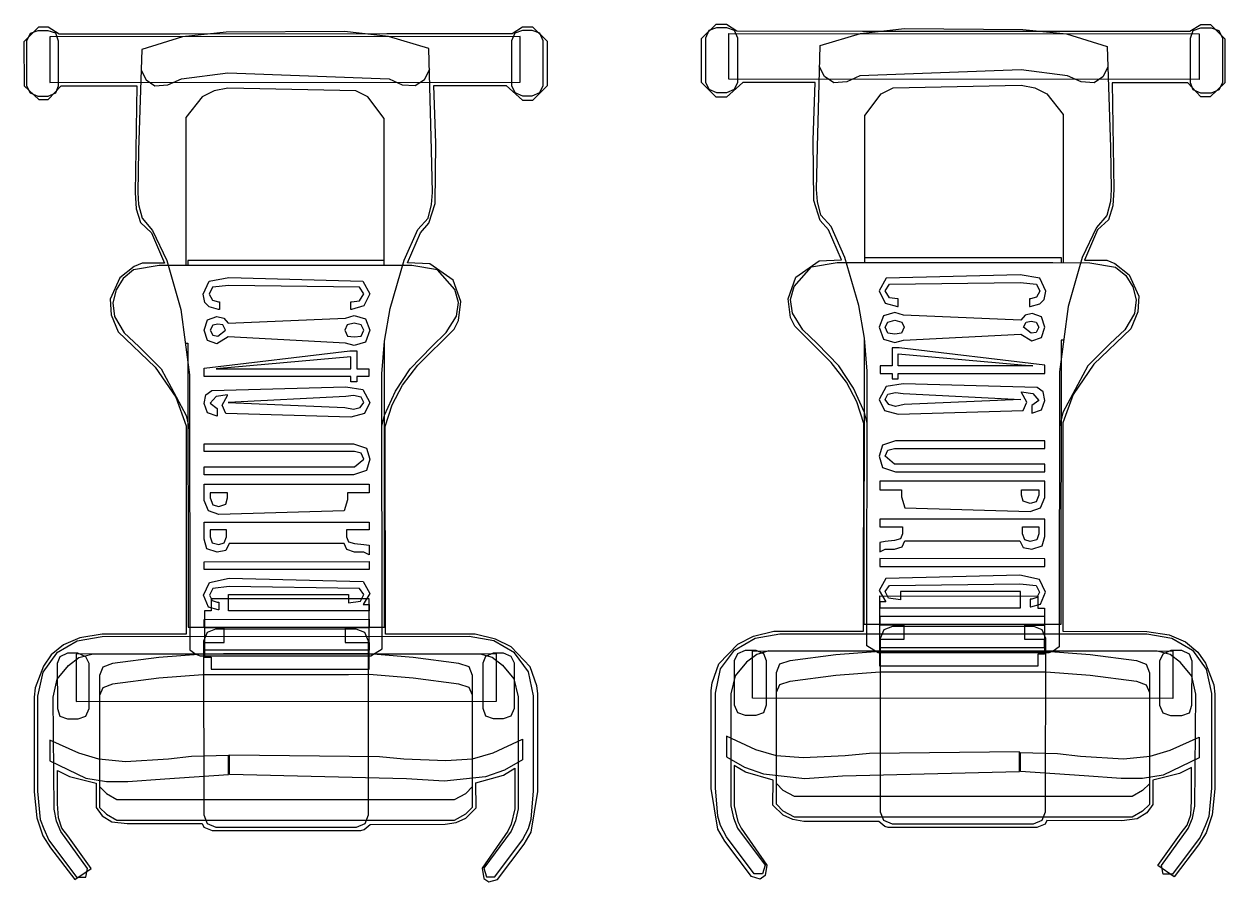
# Model space of a CAD drawing. Header units: millimetres. Extents: x 217.8 to 250.3, y 155.3 to 171.1.
# Drawn here: x 221.627 to 223.403, y 156.73 to 157.998 of the extents above; entities that cross this region are included whole.
import ezdxf

# ---------------------------------------------------------------- set-up
doc = ezdxf.new("R2010")
doc.units = ezdxf.units.MM
doc.layers.add('ARREDI_attrezzature', color=175, linetype='Continuous')

msp = doc.modelspace()

# ---------------------------------------------------------------- linework, layer by layer
at = {"layer": 'ARREDI_attrezzature', "linetype": 'Continuous'}
for p, q in [((221.6484, 157.9932), (221.6267, 157.9715)), ((221.6624, 157.9932), (221.6484, 157.9932)), ((221.6789, 157.983), (221.6624, 157.9932)), ((222.3641, 157.9936), (222.3489, 157.9834)), ((222.3794, 157.9936), (222.3641, 157.9936)), ((222.401, 157.972), (222.3794, 157.9936)), ((222.6287, 157.9764), (222.6503, 157.998)), ((222.6401, 157.9891), (222.6516, 157.9929)), ((222.6503, 157.998), (222.6656, 157.998)), ((222.6516, 157.9929), (222.6656, 157.9929)), ((222.6656, 157.998), (222.6808, 157.9878)), ((222.6656, 157.9929), (222.677, 157.9891)), ((223.3508, 157.9874), (223.3673, 157.9975)), ((223.3673, 157.9975), (223.3813, 157.9975)), ((223.3813, 157.9975), (223.4029, 157.9759)), ((221.6356, 157.9842), (221.6306, 157.9728)), ((221.6471, 157.9881), (221.6356, 157.9842)), ((221.6624, 157.9881), (221.6471, 157.9881)), ((221.6738, 157.9843), (221.6624, 157.9881)), ((222.3603, 157.9796), (221.6649, 157.9792)), ((221.6649, 157.9792), (221.665, 157.9117)), ((221.6776, 157.9728), (221.6738, 157.9843)), ((221.857, 157.9832), (221.6789, 157.983)), ((221.8609, 157.9793), (221.8011, 157.9602)), ((222.1631, 157.9833), (221.857, 157.9832)), ((221.9257, 157.9858), (221.8609, 157.9793)), ((222.1007, 157.987), (221.9257, 157.9858)), ((222.1656, 157.9795), (222.1007, 157.987)), ((222.3489, 157.9834), (222.1631, 157.9833)), ((222.2255, 157.9617), (222.1656, 157.9795)), ((222.3527, 157.9847), (222.3476, 157.9733)), ((222.3641, 157.9885), (222.3527, 157.9847)), ((222.3604, 157.9122), (222.3603, 157.9796)), ((222.3781, 157.9886), (222.3641, 157.9885)), ((222.3896, 157.9847), (222.3781, 157.9886)), ((222.3947, 157.9733), (222.3896, 157.9847)), ((222.6286, 157.9115), (222.6287, 157.9764)), ((222.635, 157.9777), (222.6401, 157.9891)), ((222.635, 157.9115), (222.635, 157.9777)), ((222.6693, 157.9166), (222.6694, 157.984)), ((222.6694, 157.984), (223.3648, 157.9835)), ((222.677, 157.9891), (222.6821, 157.9776)), ((222.6808, 157.9878), (222.8666, 157.9876)), ((222.6821, 157.9776), (222.682, 157.9115)), ((222.8042, 157.9661), (222.8641, 157.9838)), ((222.8641, 157.9838), (222.9289, 157.9914)), ((222.8666, 157.9876), (223.1727, 157.9875)), ((222.9289, 157.9914), (223.104, 157.9901)), ((223.104, 157.9901), (223.1688, 157.9837)), ((223.1688, 157.9837), (223.2286, 157.9646)), ((223.1727, 157.9875), (223.3508, 157.9874)), ((223.352, 157.911), (223.3521, 157.9772)), ((223.3521, 157.9772), (223.3559, 157.9886)), ((223.3559, 157.9886), (223.3673, 157.9924)), ((223.3648, 157.9835), (223.3647, 157.9161)), ((223.3673, 157.9924), (223.3826, 157.9924)), ((223.3826, 157.9924), (223.3941, 157.9886)), ((223.3941, 157.9886), (223.3991, 157.9771)), ((223.3991, 157.9771), (223.3991, 157.911)), ((223.4029, 157.9759), (223.4029, 157.911)), ((221.6267, 157.9715), (221.6268, 157.9066)), ((221.6306, 157.9728), (221.6306, 157.9066)), ((221.6777, 157.9067), (221.6776, 157.9728)), ((221.8011, 157.9602), (221.7961, 157.8113)), ((222.2294, 157.8116), (222.2255, 157.9617)), ((222.3476, 157.9733), (222.3477, 157.9071)), ((222.3947, 157.9071), (222.3947, 157.9733)), ((222.4011, 157.9071), (222.401, 157.972)), ((222.8003, 157.8159), (222.8042, 157.9661)), ((223.2286, 157.9646), (223.2336, 157.8157)), ((221.7998, 157.9297), (221.8075, 157.9157)), ((221.8596, 157.917), (221.9283, 157.926)), ((221.9283, 157.926), (222.167, 157.9171)), ((222.2191, 157.9159), (222.2268, 157.9312)), ((222.8106, 157.9203), (222.8029, 157.9355)), ((223.1014, 157.9303), (222.8627, 157.9215)), ((223.1701, 157.9214), (223.1014, 157.9303)), ((223.2299, 157.934), (223.2222, 157.92)), ((221.6268, 157.9066), (221.6485, 157.8863)), ((221.6306, 157.9066), (221.6357, 157.8964)), ((221.6625, 157.8863), (221.6815, 157.9067)), ((221.665, 157.9117), (222.3604, 157.9122)), ((221.6739, 157.8965), (221.6777, 157.9067)), ((221.6815, 157.9067), (221.7935, 157.9068)), ((221.7935, 157.9068), (221.7911, 157.749)), ((221.8075, 157.9157), (221.8202, 157.9068)), ((221.8202, 157.9068), (221.8393, 157.9081)), ((221.8393, 157.9081), (221.8596, 157.917)), ((222.167, 157.9171), (222.1861, 157.9082)), ((222.1861, 157.9082), (222.2052, 157.907)), ((222.2052, 157.907), (222.2191, 157.9159)), ((222.2331, 157.907), (222.34, 157.9071)), ((222.2358, 157.8218), (222.2331, 157.907)), ((222.34, 157.9071), (222.3642, 157.8855)), ((222.3477, 157.9071), (222.3528, 157.8969)), ((222.3795, 157.8855), (222.4011, 157.9071)), ((222.3897, 157.897), (222.3947, 157.9071)), ((222.6502, 157.8899), (222.6286, 157.9115)), ((222.64, 157.9013), (222.635, 157.9115)), ((222.6897, 157.9115), (222.6655, 157.8898)), ((223.3647, 157.9161), (222.6693, 157.9166)), ((222.682, 157.9115), (222.6769, 157.9013)), ((222.7966, 157.9114), (222.6897, 157.9115)), ((222.7939, 157.8261), (222.7966, 157.9114)), ((222.8245, 157.9113), (222.8106, 157.9203)), ((222.8436, 157.9126), (222.8245, 157.9113)), ((222.8627, 157.9215), (222.8436, 157.9126)), ((222.9123, 157.9036), (223.1013, 157.9074)), ((223.1013, 157.9074), (223.1217, 157.9036)), ((223.1904, 157.9124), (223.1701, 157.9214)), ((223.2095, 157.9111), (223.1904, 157.9124)), ((223.2222, 157.92), (223.2095, 157.9111)), ((223.3482, 157.911), (223.2362, 157.9111)), ((223.2362, 157.9111), (223.2386, 157.7533)), ((223.3672, 157.8906), (223.3482, 157.911)), ((223.3558, 157.9008), (223.352, 157.911)), ((223.4029, 157.911), (223.3812, 157.8906)), ((223.3991, 157.911), (223.394, 157.9008)), ((221.6357, 157.8964), (221.6472, 157.8914)), ((221.6472, 157.8914), (221.6624, 157.8914)), ((221.6624, 157.8914), (221.6739, 157.8965)), ((221.8902, 157.8903), (221.8661, 157.8597)), ((221.908, 157.8992), (221.8902, 157.8903)), ((221.9284, 157.9031), (221.908, 157.8992)), ((222.1174, 157.8993), (221.9284, 157.9031)), ((222.1352, 157.8904), (222.1174, 157.8993)), ((222.1594, 157.8586), (222.1352, 157.8904)), ((222.3528, 157.8969), (222.3642, 157.8918)), ((222.3642, 157.8918), (222.3782, 157.8919)), ((222.3782, 157.8919), (222.3897, 157.897)), ((222.6515, 157.8962), (222.64, 157.9013)), ((222.6655, 157.8898), (222.6502, 157.8899)), ((222.6655, 157.8962), (222.6515, 157.8962)), ((222.6769, 157.9013), (222.6655, 157.8962)), ((222.8703, 157.8629), (222.8945, 157.8947)), ((222.8945, 157.8947), (222.9123, 157.9036)), ((223.1217, 157.9036), (223.1395, 157.8947)), ((223.1395, 157.8947), (223.1636, 157.8641)), ((223.3673, 157.8957), (223.3558, 157.9008)), ((223.3812, 157.8906), (223.3672, 157.8906)), ((223.3825, 157.8957), (223.3673, 157.8957)), ((223.394, 157.9008), (223.3825, 157.8957)), ((221.6485, 157.8863), (221.6625, 157.8863)), ((222.3642, 157.8855), (222.3795, 157.8855)), ((221.8661, 157.8597), (221.8662, 157.6409)), ((222.1596, 157.641), (222.1594, 157.8586)), ((222.8701, 157.6454), (222.8703, 157.8629)), ((223.1636, 157.8641), (223.1635, 157.6453)), ((222.2346, 157.7327), (222.2358, 157.8218)), ((222.7951, 157.737), (222.7939, 157.8261)), ((222.799, 157.7536), (222.8003, 157.8159)), ((223.2336, 157.8157), (223.2348, 157.7533)), ((221.7961, 157.8113), (221.7949, 157.749)), ((222.2307, 157.7492), (222.2294, 157.8116)), ((221.7911, 157.749), (221.7924, 157.7248)), ((221.7949, 157.749), (221.7962, 157.7312)), ((222.2295, 157.7314), (222.2307, 157.7492)), ((222.8002, 157.7358), (222.799, 157.7536)), ((223.2348, 157.7533), (223.2335, 157.7355)), ((223.2386, 157.7533), (223.2373, 157.7292)), ((221.7962, 157.7312), (221.8013, 157.7108)), ((222.2244, 157.711), (222.2295, 157.7314)), ((222.2257, 157.7034), (222.2346, 157.7327)), ((222.804, 157.7078), (222.7951, 157.737)), ((222.8053, 157.7154), (222.8002, 157.7358)), ((223.2335, 157.7355), (223.2284, 157.7152)), ((223.2373, 157.7292), (223.2309, 157.7088)), ((221.7924, 157.7248), (221.7988, 157.7045)), ((221.8013, 157.7108), (221.8166, 157.693)), ((222.2092, 157.6945), (222.2244, 157.711)), ((222.8205, 157.6989), (222.8053, 157.7154)), ((223.2284, 157.7152), (223.2131, 157.6974)), ((223.2309, 157.7088), (223.2144, 157.6936)), ((221.7988, 157.7045), (221.8153, 157.6892)), ((221.8166, 157.693), (221.8382, 157.6485)), ((222.1888, 157.6487), (222.2092, 157.6945)), ((222.213, 157.6894), (222.2257, 157.7034)), ((222.8167, 157.6938), (222.804, 157.7078)), ((222.8358, 157.6492), (222.8167, 157.6938)), ((222.8409, 157.653), (222.8205, 157.6989)), ((223.2131, 157.6974), (223.1915, 157.6529)), ((223.2144, 157.6936), (223.1953, 157.6491)), ((221.8153, 157.6892), (221.8344, 157.6447)), ((222.1939, 157.6449), (222.213, 157.6894)), ((221.7899, 157.6396), (221.7683, 157.623)), ((221.8268, 157.6409), (221.7886, 157.6345)), ((221.8013, 157.6447), (221.7899, 157.6396)), ((221.8344, 157.6447), (221.8013, 157.6447)), ((221.8815, 157.6409), (221.8268, 157.6409)), ((221.8382, 157.6485), (221.8587, 157.576)), ((222.1596, 157.6486), (221.8688, 157.6485)), ((221.8688, 157.6485), (221.8688, 157.6409)), ((222.1443, 157.641), (221.8815, 157.6409)), ((222.2003, 157.641), (222.1443, 157.641)), ((222.1596, 157.641), (222.1596, 157.6486)), ((222.1685, 157.5774), (222.1888, 157.6487)), ((222.227, 157.6436), (222.1939, 157.6449)), ((222.2385, 157.6347), (222.2003, 157.641)), ((222.2614, 157.6195), (222.227, 157.6436)), ((222.7658, 157.6098), (222.7912, 157.6391)), ((222.7683, 157.6238), (222.8027, 157.648)), ((222.7912, 157.6391), (222.8294, 157.6454)), ((222.8027, 157.648), (222.8358, 157.6492)), ((222.8294, 157.6454), (222.8854, 157.6454)), ((222.8612, 157.5818), (222.8409, 157.653)), ((222.8701, 157.6454), (222.8701, 157.653)), ((222.8701, 157.653), (223.1609, 157.6529)), ((222.8854, 157.6454), (223.1482, 157.6453)), ((223.1482, 157.6453), (223.2029, 157.6452)), ((223.1609, 157.6529), (223.1609, 157.6453)), ((223.1915, 157.6529), (223.171, 157.5804)), ((223.1953, 157.6491), (223.2283, 157.649)), ((223.2029, 157.6452), (223.2411, 157.6388)), ((223.2283, 157.649), (223.2398, 157.6439)), ((223.2398, 157.6439), (223.2614, 157.6274)), ((223.2411, 157.6388), (223.2563, 157.6261)), ((221.7683, 157.623), (221.7543, 157.5912)), ((221.7734, 157.6217), (221.7632, 157.6052)), ((221.7886, 157.6345), (221.7734, 157.6217)), ((221.9006, 157.618), (221.9299, 157.6231)), ((221.9299, 157.6231), (222.1278, 157.6181)), ((222.2639, 157.6055), (222.2385, 157.6347)), ((222.7568, 157.592), (222.7683, 157.6238)), ((222.9019, 157.6224), (222.8917, 157.6034)), ((223.0998, 157.6275), (222.9019, 157.6224)), ((223.1291, 157.6224), (223.0998, 157.6275)), ((223.138, 157.6033), (223.1291, 157.6224)), ((223.2563, 157.6261), (223.2665, 157.6095)), ((223.2614, 157.6274), (223.2754, 157.5955)), ((221.7632, 157.6052), (221.7581, 157.5861)), ((221.8917, 157.5989), (221.9006, 157.618)), ((221.9057, 157.6091), (221.9006, 157.5989)), ((221.9299, 157.6117), (221.9057, 157.6091)), ((222.1227, 157.6092), (221.9299, 157.6117)), ((222.1291, 157.599), (222.1227, 157.6092)), ((222.1278, 157.6181), (222.138, 157.599)), ((222.2729, 157.5877), (222.2614, 157.6195)), ((222.2691, 157.5864), (222.2639, 157.6055)), ((222.7606, 157.5908), (222.7658, 157.6098)), ((222.8917, 157.6034), (222.9006, 157.5855)), ((222.9006, 157.6034), (222.907, 157.6135)), ((222.907, 157.5932), (222.9006, 157.6034)), ((222.907, 157.6135), (223.0998, 157.6161)), ((223.0998, 157.6161), (223.124, 157.6135)), ((223.124, 157.6135), (223.1291, 157.6033)), ((223.1291, 157.6033), (223.124, 157.5944)), ((223.1354, 157.5906), (223.138, 157.6033)), ((223.2665, 157.6095), (223.2716, 157.5905)), ((221.7543, 157.5912), (221.7556, 157.5683)), ((221.7581, 157.5861), (221.7607, 157.5657)), ((221.8943, 157.5862), (221.8917, 157.5989)), ((221.9006, 157.5799), (221.8943, 157.5862)), ((221.9006, 157.5989), (221.9057, 157.59)), ((221.9057, 157.59), (221.9146, 157.5875)), ((221.9146, 157.5875), (221.9159, 157.5875)), ((221.9159, 157.5875), (221.9159, 157.5761)), ((222.11, 157.5875), (222.1113, 157.5875)), ((222.11, 157.5761), (222.11, 157.5875)), ((222.1113, 157.5875), (222.1227, 157.5888)), ((222.1227, 157.5888), (222.1291, 157.599)), ((222.138, 157.599), (222.1291, 157.5812)), ((222.2665, 157.566), (222.2691, 157.5864)), ((222.2691, 157.5597), (222.2729, 157.5877)), ((222.7606, 157.564), (222.7568, 157.592)), ((222.7632, 157.5704), (222.7606, 157.5908)), ((222.9006, 157.5855), (222.9184, 157.5804)), ((222.9184, 157.5919), (222.907, 157.5932)), ((222.9197, 157.5919), (222.9184, 157.5919)), ((222.9197, 157.5804), (222.9197, 157.5919)), ((223.1151, 157.5919), (223.1138, 157.5919)), ((223.1138, 157.5919), (223.1138, 157.5804)), ((223.124, 157.5944), (223.1151, 157.5919)), ((223.129, 157.5842), (223.1354, 157.5906)), ((223.2716, 157.5905), (223.269, 157.5701)), ((223.2754, 157.5955), (223.2741, 157.5726)), ((221.7556, 157.5683), (221.7658, 157.5428)), ((221.8587, 157.576), (221.8715, 157.4793)), ((221.9146, 157.5761), (221.9006, 157.5799)), ((221.9159, 157.5761), (221.9146, 157.5761)), ((222.1024, 157.5633), (222.1151, 157.5672)), ((222.1113, 157.5761), (222.11, 157.5761)), ((222.1291, 157.5812), (222.1113, 157.5761)), ((222.1151, 157.5672), (222.1317, 157.5621)), ((222.1597, 157.529), (222.1685, 157.5774)), ((222.7784, 157.5462), (222.7632, 157.5704)), ((222.87, 157.5334), (222.8612, 157.5818)), ((222.9146, 157.5715), (222.898, 157.5665)), ((222.9273, 157.5677), (222.9146, 157.5715)), ((222.9184, 157.5804), (222.9197, 157.5804)), ((223.101, 157.5601), (222.9273, 157.5677)), ((223.1074, 157.5677), (223.101, 157.5601)), ((223.1176, 157.5702), (223.1074, 157.5677)), ((223.1138, 157.5804), (223.115, 157.5804)), ((223.115, 157.5804), (223.129, 157.5842)), ((223.1316, 157.5651), (223.1176, 157.5702)), ((223.171, 157.5804), (223.1582, 157.4837)), ((223.269, 157.5701), (223.255, 157.5459)), ((223.2741, 157.5726), (223.2639, 157.5472)), ((221.7607, 157.5657), (221.7747, 157.5416)), ((221.893, 157.5455), (221.8981, 157.5608)), ((221.8981, 157.5608), (221.9121, 157.5659)), ((221.9058, 157.5531), (221.902, 157.5455)), ((221.9134, 157.5544), (221.9058, 157.5531)), ((221.9121, 157.5659), (221.9223, 157.5633)), ((221.921, 157.5532), (221.9134, 157.5544)), ((221.9249, 157.5455), (221.921, 157.5532)), ((221.9223, 157.5633), (221.9287, 157.5557)), ((221.9287, 157.5557), (222.1024, 157.5633)), ((222.1049, 157.5532), (222.1011, 157.5455)), ((222.1151, 157.5557), (222.1049, 157.5532)), ((222.1253, 157.5532), (222.1151, 157.5557)), ((222.1291, 157.5456), (222.1253, 157.5532)), ((222.1317, 157.5621), (222.138, 157.5456)), ((222.2513, 157.5418), (222.2665, 157.566)), ((222.2627, 157.5469), (222.2691, 157.5597)), ((222.767, 157.5513), (222.7606, 157.564)), ((222.8204, 157.4978), (222.767, 157.5513)), ((222.898, 157.5665), (222.8917, 157.5499)), ((222.8917, 157.5499), (222.898, 157.5321)), ((222.9006, 157.5499), (222.9044, 157.5575)), ((222.9044, 157.541), (222.9006, 157.5499)), ((222.9044, 157.5575), (222.9146, 157.5601)), ((222.9146, 157.5601), (222.9248, 157.5575)), ((222.9286, 157.5499), (222.9247, 157.541)), ((222.9248, 157.5575), (222.9286, 157.5499)), ((223.1048, 157.5499), (223.1087, 157.5575)), ((223.1163, 157.541), (223.1048, 157.5499)), ((223.1087, 157.5575), (223.1163, 157.5588)), ((223.1163, 157.5588), (223.1239, 157.5575)), ((223.1239, 157.5575), (223.1277, 157.5499)), ((223.1277, 157.5499), (223.1239, 157.5422)), ((223.1315, 157.5346), (223.1367, 157.5499)), ((223.1367, 157.5499), (223.1316, 157.5651)), ((221.7658, 157.5428), (221.8206, 157.4907)), ((221.7747, 157.5416), (221.7964, 157.5212)), ((221.8981, 157.5302), (221.893, 157.5455)), ((221.902, 157.5455), (221.9058, 157.5379)), ((221.9058, 157.5379), (221.9134, 157.5366)), ((221.9287, 157.5354), (221.9121, 157.5252)), ((221.9134, 157.5366), (221.9249, 157.5455)), ((222.1024, 157.5264), (221.9287, 157.5354)), ((222.1011, 157.5455), (222.105, 157.5366)), ((222.105, 157.5366), (222.1151, 157.5354)), ((222.1151, 157.5354), (222.1253, 157.5366)), ((222.1253, 157.5366), (222.1291, 157.5456)), ((222.138, 157.5456), (222.1317, 157.5277)), ((222.2093, 157.4935), (222.2627, 157.5469)), ((222.2297, 157.5215), (222.2513, 157.5418)), ((222.8, 157.5258), (222.7784, 157.5462)), ((222.8695, 157.1106), (222.87, 157.5334)), ((222.8738, 157.4851), (222.87, 157.5334)), ((222.87, 157.5309), (222.87, 157.5334)), ((222.898, 157.5321), (222.9145, 157.527)), ((222.9146, 157.5397), (222.9044, 157.541)), ((222.9247, 157.541), (222.9146, 157.5397)), ((222.9273, 157.5308), (223.101, 157.5397)), ((223.101, 157.5397), (223.1175, 157.5295)), ((223.1239, 157.5422), (223.1163, 157.541)), ((223.1175, 157.5295), (223.1315, 157.5346)), ((223.2639, 157.5472), (223.2091, 157.4951)), ((223.255, 157.5459), (223.2333, 157.5256)), ((221.7964, 157.5212), (221.8295, 157.4882)), ((221.8663, 157.5264), (221.8689, 157.5264)), ((221.8689, 157.5264), (221.8694, 157.1062)), ((221.8931, 157.4895), (222.1088, 157.515)), ((221.9121, 157.5252), (221.8981, 157.5302)), ((222.1152, 157.5226), (222.1024, 157.5264)), ((222.1088, 157.515), (222.119, 157.515)), ((222.1317, 157.5277), (222.1152, 157.5226)), ((222.119, 157.515), (222.119, 157.4883)), ((222.1559, 157.4807), (222.1597, 157.529)), ((222.1595, 157.5265), (222.1597, 157.5265)), ((222.1601, 157.1063), (222.1597, 157.529)), ((222.1597, 157.5265), (222.1597, 157.529)), ((222.1979, 157.4884), (222.2297, 157.5215)), ((222.8318, 157.4927), (222.8, 157.5258)), ((222.8702, 157.5309), (222.87, 157.5309)), ((222.9107, 157.5194), (222.9107, 157.4927)), ((222.9209, 157.5194), (222.9107, 157.5194)), ((222.9145, 157.527), (222.9273, 157.5308)), ((223.1366, 157.4939), (222.9209, 157.5194)), ((223.1608, 157.5308), (223.1603, 157.1105)), ((223.1634, 157.5307), (223.1608, 157.5308)), ((223.2333, 157.5256), (223.2002, 157.4925)), ((222.1101, 157.5061), (221.9109, 157.4883)), ((222.1101, 157.4883), (222.1101, 157.5061)), ((222.8432, 157.4685), (222.8204, 157.4978)), ((222.9196, 157.4926), (222.9196, 157.5105)), ((222.9196, 157.5105), (223.1188, 157.4926)), ((221.8206, 157.4907), (221.8511, 157.4462)), ((221.8295, 157.4882), (221.8664, 157.4195)), ((221.8715, 157.4793), (221.8719, 157.0731)), ((221.8931, 157.4768), (221.8931, 157.4895)), ((221.9109, 157.4883), (222.1101, 157.4883)), ((222.119, 157.4883), (222.1368, 157.4883)), ((222.1368, 157.4883), (222.1368, 157.4769)), ((222.1564, 157.0745), (222.1559, 157.4807)), ((222.1763, 157.4553), (222.1979, 157.4884)), ((222.1865, 157.4642), (222.2093, 157.4935)), ((222.8534, 157.4596), (222.8318, 157.4927)), ((222.8733, 157.0788), (222.8738, 157.4851)), ((222.9107, 157.4927), (222.8929, 157.4927)), ((222.8929, 157.4927), (222.8929, 157.4812)), ((222.8929, 157.4812), (222.9107, 157.4812)), ((222.9107, 157.4812), (222.9107, 157.4736)), ((223.1188, 157.4926), (222.9196, 157.4926)), ((222.9196, 157.4736), (222.9196, 157.4812)), ((222.9196, 157.4812), (223.1366, 157.4812)), ((223.1366, 157.4812), (223.1366, 157.4939)), ((223.1582, 157.4837), (223.1578, 157.0774)), ((223.2002, 157.4925), (223.1633, 157.4239)), ((223.2091, 157.4951), (223.1786, 157.4506)), ((222.1101, 157.4768), (221.8931, 157.4768)), ((221.9046, 157.4564), (222.1025, 157.4616)), ((222.1025, 157.4616), (222.1279, 157.4578)), ((222.1101, 157.4692), (222.1101, 157.4768)), ((222.119, 157.4692), (222.1101, 157.4692)), ((222.1368, 157.4769), (222.119, 157.4768)), ((222.119, 157.4768), (222.119, 157.4692)), ((222.1712, 157.4349), (222.1865, 157.4642)), ((222.8585, 157.4393), (222.8432, 157.4685)), ((222.9018, 157.4621), (222.8916, 157.443)), ((222.9272, 157.4659), (222.9018, 157.4621)), ((222.9107, 157.4736), (222.9196, 157.4736)), ((223.1251, 157.4608), (222.9272, 157.4659)), ((223.134, 157.4544), (223.1251, 157.4608)), ((221.8511, 157.4462), (221.8664, 157.4042)), ((221.8931, 157.4373), (221.8957, 157.4501)), ((221.8957, 157.4501), (221.9046, 157.4564)), ((221.9109, 157.4475), (221.902, 157.4374)), ((221.9275, 157.4501), (221.9109, 157.4475)), ((221.9199, 157.4348), (221.9275, 157.4488)), ((221.9275, 157.4488), (221.9275, 157.4501)), ((222.1025, 157.4476), (221.9288, 157.4387)), ((222.1139, 157.4488), (222.1025, 157.4476)), ((222.1254, 157.4463), (222.1139, 157.4488)), ((222.1292, 157.4387), (222.1254, 157.4463)), ((222.1279, 157.4578), (222.1381, 157.4387)), ((222.1598, 157.4196), (222.1763, 157.4553)), ((222.8699, 157.424), (222.8534, 157.4596)), ((222.8916, 157.443), (222.8992, 157.4265)), ((222.9005, 157.443), (222.9043, 157.4507)), ((222.9056, 157.4354), (222.9005, 157.443)), ((222.9043, 157.4507), (222.9158, 157.4532)), ((222.9158, 157.4532), (222.9272, 157.4519)), ((222.9272, 157.4519), (223.1009, 157.443)), ((223.1009, 157.443), (222.9285, 157.4354)), ((223.1022, 157.4532), (223.1022, 157.4545)), ((223.1022, 157.4545), (223.1188, 157.4519)), ((223.1098, 157.4392), (223.1022, 157.4532)), ((223.1188, 157.4519), (223.1277, 157.4417)), ((223.1366, 157.4417), (223.134, 157.4544)), ((223.1786, 157.4506), (223.1632, 157.4086)), ((221.8982, 157.4234), (221.8931, 157.4373)), ((221.902, 157.4374), (221.9122, 157.4297)), ((221.9122, 157.4297), (221.9122, 157.4183)), ((221.925, 157.4221), (221.9199, 157.4348)), ((221.9288, 157.4387), (222.1012, 157.431)), ((222.1012, 157.431), (222.114, 157.4285)), ((222.114, 157.4285), (222.1241, 157.431)), ((222.1241, 157.431), (222.1292, 157.4387)), ((222.1381, 157.4387), (222.1305, 157.4221)), ((222.1611, 157.4031), (222.1712, 157.4349)), ((222.8686, 157.4074), (222.8585, 157.4393)), ((222.8992, 157.4265), (222.9195, 157.4214)), ((222.9157, 157.4328), (222.9056, 157.4354)), ((222.9285, 157.4354), (222.9157, 157.4328)), ((222.9195, 157.4214), (223.1047, 157.4265)), ((223.1047, 157.4265), (223.1098, 157.4392)), ((223.1277, 157.4417), (223.1175, 157.4341)), ((223.1175, 157.4341), (223.1175, 157.4226)), ((223.1175, 157.4226), (223.1315, 157.4277)), ((223.1315, 157.4277), (223.1366, 157.4417)), ((221.8664, 157.4195), (221.8715, 157.3983)), ((221.9122, 157.4183), (221.8982, 157.4234)), ((222.1102, 157.417), (221.925, 157.4221)), ((222.1305, 157.4221), (222.1102, 157.417)), ((222.156, 157.4037), (222.1598, 157.4196)), ((222.8683, 157.1004), (222.8686, 157.4074)), ((222.8737, 157.4081), (222.8699, 157.424)), ((223.1633, 157.4239), (223.1582, 157.4027)), ((223.1632, 157.4086), (223.1629, 157.1003)), ((221.8664, 157.4042), (221.8668, 157.096)), ((222.1614, 157.0961), (222.1611, 157.4031)), ((221.8932, 157.3775), (222.114, 157.3776)), ((221.8932, 157.3661), (221.8932, 157.3775)), ((222.114, 157.3776), (222.1331, 157.3712)), ((222.1331, 157.3712), (222.1382, 157.3547)), ((222.8966, 157.3756), (222.8915, 157.3591)), ((222.9157, 157.382), (222.8966, 157.3756)), ((223.1365, 157.3819), (222.9157, 157.382)), ((223.1365, 157.3705), (223.1365, 157.3819)), ((222.1153, 157.3661), (221.8932, 157.3661)), ((222.1255, 157.3636), (222.1153, 157.3661)), ((222.1153, 157.3432), (222.1293, 157.3547)), ((222.1293, 157.3547), (222.1255, 157.3636)), ((222.1382, 157.3547), (222.1331, 157.3382)), ((222.8915, 157.3591), (222.8966, 157.3425)), ((222.9004, 157.3591), (222.9042, 157.368)), ((222.9144, 157.3476), (222.9004, 157.3591)), ((222.9042, 157.368), (222.9144, 157.3705)), ((222.9144, 157.3705), (223.1365, 157.3705)), ((221.8932, 157.3317), (221.8932, 157.3432)), ((221.8932, 157.3432), (222.1153, 157.3432)), ((222.1331, 157.3382), (222.114, 157.3318)), ((222.8966, 157.3425), (222.9157, 157.3361)), ((223.1365, 157.3476), (222.9144, 157.3476)), ((222.9157, 157.3361), (223.1365, 157.3361)), ((223.1365, 157.3361), (223.1365, 157.3476)), ((222.114, 157.3318), (221.8932, 157.3317)), ((222.8927, 157.3222), (222.8927, 157.3094)), ((223.1365, 157.3221), (222.8927, 157.3222)), ((223.1364, 157.2979), (223.1365, 157.3221)), ((221.8932, 157.3177), (222.137, 157.3178)), ((221.8933, 157.2936), (221.8932, 157.3177)), ((221.9276, 157.3051), (221.9022, 157.305)), ((221.9022, 157.305), (221.9022, 157.2974)), ((221.9276, 157.2974), (221.9276, 157.3051)), ((222.137, 157.3051), (222.1052, 157.3051)), ((222.1052, 157.3051), (222.1052, 157.2949)), ((222.137, 157.3178), (222.137, 157.3051)), ((222.8927, 157.3094), (222.9245, 157.3094)), ((222.9245, 157.3094), (222.9245, 157.2992)), ((223.1021, 157.3018), (223.1021, 157.3094)), ((223.1021, 157.3094), (223.1275, 157.3094)), ((223.1046, 157.2929), (223.1021, 157.3018)), ((223.1275, 157.3018), (223.1237, 157.2916)), ((223.1275, 157.3094), (223.1275, 157.3018)), ((221.8996, 157.2783), (221.8933, 157.2936)), ((221.9022, 157.2974), (221.906, 157.2872)), ((221.906, 157.2872), (221.9149, 157.2847)), ((221.9149, 157.2847), (221.9251, 157.2885)), ((221.9251, 157.2885), (221.9276, 157.2974)), ((222.1052, 157.2949), (222.1001, 157.2783)), ((222.9245, 157.2992), (222.9296, 157.2827)), ((222.9296, 157.2827), (223.1148, 157.2776)), ((223.1148, 157.289), (223.1046, 157.2929)), ((223.1237, 157.2916), (223.1148, 157.289)), ((223.1148, 157.2776), (223.1301, 157.2827)), ((223.1301, 157.2827), (223.1364, 157.2979)), ((221.9149, 157.2732), (221.8996, 157.2783)), ((222.1001, 157.2783), (221.9149, 157.2732)), ((222.8927, 157.2662), (222.8927, 157.2547)), ((223.1364, 157.2661), (222.8927, 157.2662)), ((223.1364, 157.2407), (223.1364, 157.2661)), ((221.8933, 157.2363), (221.8933, 157.2618)), ((221.8933, 157.2618), (222.137, 157.2618)), ((221.9264, 157.2503), (221.9022, 157.2503)), ((221.9022, 157.2503), (221.9022, 157.2401)), ((221.9264, 157.2402), (221.9264, 157.2503)), ((222.137, 157.2504), (222.1039, 157.2503)), ((222.1039, 157.2503), (222.1039, 157.2402)), ((222.137, 157.2618), (222.137, 157.2504)), ((222.8927, 157.2547), (222.9258, 157.2547)), ((222.9258, 157.2547), (222.9258, 157.2445)), ((223.1033, 157.2547), (223.1275, 157.2547)), ((223.1033, 157.2445), (223.1033, 157.2547)), ((223.1275, 157.2547), (223.1275, 157.2445)), ((221.8971, 157.2223), (221.8933, 157.2363)), ((221.9022, 157.2401), (221.9048, 157.2312)), ((221.9048, 157.2312), (221.915, 157.2287)), ((221.915, 157.2287), (221.9226, 157.2313)), ((221.9226, 157.2313), (221.9264, 157.2402)), ((221.9302, 157.23), (221.9251, 157.2198)), ((222.1001, 157.23), (221.9302, 157.23)), ((222.104, 157.2211), (222.1001, 157.23)), ((222.1039, 157.2402), (222.1065, 157.2325)), ((222.1065, 157.2325), (222.1154, 157.23)), ((222.1154, 157.23), (222.1294, 157.2287)), ((222.8927, 157.2318), (222.8926, 157.2178)), ((222.9003, 157.2331), (222.8927, 157.2318)), ((222.9143, 157.2344), (222.9003, 157.2331)), ((222.9232, 157.2369), (222.9143, 157.2344)), ((222.9258, 157.2445), (222.9232, 157.2369)), ((222.9257, 157.2254), (222.9296, 157.2343)), ((222.9296, 157.2343), (223.0995, 157.2343)), ((223.0995, 157.2343), (223.1046, 157.2242)), ((223.1071, 157.2356), (223.1033, 157.2445)), ((223.1147, 157.2331), (223.1071, 157.2356)), ((223.1249, 157.2356), (223.1147, 157.2331)), ((223.1275, 157.2445), (223.1249, 157.2356)), ((223.1326, 157.2267), (223.1364, 157.2407)), ((221.9124, 157.2172), (221.8971, 157.2223)), ((221.9251, 157.2198), (221.9124, 157.2172)), ((222.1154, 157.2173), (222.104, 157.2211)), ((222.1294, 157.2173), (222.1154, 157.2173)), ((222.1294, 157.2287), (222.137, 157.2275)), ((222.1371, 157.2135), (222.1294, 157.2173)), ((222.137, 157.2275), (222.1371, 157.2135)), ((222.8926, 157.2178), (222.9003, 157.2216)), ((222.9003, 157.2216), (222.9143, 157.2216)), ((222.9143, 157.2216), (222.9257, 157.2254)), ((223.1046, 157.2242), (223.1173, 157.2216)), ((223.1173, 157.2216), (223.1326, 157.2267)), ((221.8933, 157.2032), (222.1371, 157.2033)), ((221.8934, 157.1918), (221.8933, 157.2032)), ((222.1371, 157.2033), (222.1371, 157.1918)), ((222.8926, 157.2077), (222.8926, 157.1962)), ((223.1364, 157.2076), (222.8926, 157.2077)), ((222.8926, 157.1962), (223.1363, 157.1961)), ((223.1363, 157.1961), (223.1364, 157.2076)), ((222.1371, 157.1918), (221.8934, 157.1918)), ((221.901, 157.1727), (221.9303, 157.1791)), ((221.9303, 157.1791), (222.1282, 157.174)), ((222.9015, 157.1784), (222.8913, 157.1606)), ((223.0994, 157.1835), (222.9015, 157.1784)), ((223.1287, 157.1771), (223.0994, 157.1835)), ((223.1376, 157.158), (223.1287, 157.1771)), ((221.8921, 157.1536), (221.901, 157.1727)), ((221.9061, 157.1638), (221.901, 157.1536)), ((221.9303, 157.1664), (221.9061, 157.1638)), ((222.1231, 157.1638), (221.9303, 157.1664)), ((222.1295, 157.1549), (222.1231, 157.1638)), ((222.1282, 157.174), (222.1384, 157.1562)), ((222.8913, 157.1606), (222.9015, 157.144)), ((222.9002, 157.1593), (222.9066, 157.1682)), ((222.9053, 157.1491), (222.9002, 157.1593)), ((222.9066, 157.1682), (223.0994, 157.1707)), ((223.1007, 157.1593), (222.9231, 157.1593)), ((222.9231, 157.1593), (222.9231, 157.1466)), ((223.0994, 157.1707), (223.1236, 157.1682)), ((223.1007, 157.1351), (223.1007, 157.1593)), ((223.1236, 157.1682), (223.1287, 157.158)), ((221.8998, 157.1358), (221.8921, 157.1536)), ((221.901, 157.1536), (221.9048, 157.146)), ((222.1372, 157.1482), (221.9037, 157.1482)), ((221.9037, 157.1482), (221.9037, 157.1304)), ((221.9048, 157.146), (221.9125, 157.1435)), ((221.9125, 157.1435), (221.915, 157.1435)), ((221.915, 157.1435), (221.915, 157.132)), ((221.929, 157.1307), (221.929, 157.1549)), ((221.929, 157.1549), (222.1066, 157.1549)), ((222.1066, 157.1549), (222.1066, 157.1422)), ((222.1066, 157.1422), (222.1244, 157.1448)), ((222.1244, 157.1448), (222.1295, 157.1549)), ((222.1384, 157.1562), (222.1282, 157.1397)), ((222.1372, 157.0443), (222.1372, 157.1482)), ((222.8925, 157.0486), (222.8925, 157.1526)), ((222.8925, 157.1526), (223.126, 157.1525)), ((222.8926, 157.144), (222.8926, 157.1351)), ((222.9015, 157.144), (222.8926, 157.144)), ((222.9231, 157.1466), (222.9053, 157.1491)), ((223.1172, 157.1478), (223.1147, 157.1478)), ((223.1147, 157.1478), (223.1147, 157.1364)), ((223.1249, 157.1503), (223.1172, 157.1478)), ((223.1287, 157.158), (223.1249, 157.1503)), ((223.126, 157.1525), (223.126, 157.1347)), ((223.1299, 157.1402), (223.1376, 157.158)), ((221.9037, 157.1304), (221.8935, 157.1304)), ((221.8935, 157.1304), (221.8935, 157.062)), ((221.9138, 157.132), (221.8998, 157.1358)), ((221.915, 157.132), (221.9138, 157.132)), ((222.1371, 157.1308), (221.929, 157.1307)), ((222.1282, 157.1397), (222.1371, 157.1397)), ((222.1371, 157.1397), (222.1371, 157.1308)), ((222.8926, 157.1351), (223.1007, 157.1351)), ((223.1147, 157.1364), (223.1159, 157.1364)), ((223.1159, 157.1364), (223.1299, 157.1402)), ((223.126, 157.1347), (223.1362, 157.1347)), ((223.1362, 157.1347), (223.1362, 157.0664)), ((221.8694, 157.1062), (222.1601, 157.1063)), ((221.8934, 157.118), (222.1371, 157.1181)), ((221.8934, 157.1053), (221.8934, 157.118)), ((221.9227, 157.1053), (221.8934, 157.1053)), ((221.9227, 157.0837), (221.9227, 157.1053)), ((222.1371, 157.1053), (222.1015, 157.1053)), ((222.1015, 157.1053), (222.1015, 157.0837)), ((222.1371, 157.1181), (222.1371, 157.1053)), ((223.1603, 157.1105), (222.8695, 157.1106)), ((222.8926, 157.1224), (222.8926, 157.1097)), ((223.1363, 157.1223), (222.8926, 157.1224)), ((222.8926, 157.1097), (222.9282, 157.1097)), ((222.8988, 157.103), (222.9115, 157.108)), ((222.9115, 157.108), (223.1196, 157.108)), ((222.9282, 157.1097), (222.9282, 157.088)), ((223.107, 157.088), (223.107, 157.1096)), ((223.107, 157.1096), (223.1363, 157.1096)), ((223.1196, 157.108), (223.1323, 157.1029)), ((223.1363, 157.1096), (223.1363, 157.1223)), ((221.7091, 157.0907), (221.6849, 157.0805)), ((221.7421, 157.092), (221.7052, 157.0857)), ((221.7421, 157.0959), (221.7091, 157.0907)), ((221.8668, 157.096), (221.7421, 157.0959)), ((222.2849, 157.0924), (221.7421, 157.092)), ((221.8974, 157.0985), (221.8923, 157.0858)), ((221.9101, 157.1036), (221.8974, 157.0985)), ((222.1182, 157.1037), (221.9101, 157.1036)), ((222.1309, 157.0986), (222.1182, 157.1037)), ((222.136, 157.0859), (222.1309, 157.0986)), ((222.2938, 157.0962), (222.1614, 157.0961)), ((222.3218, 157.086), (222.2849, 157.0924)), ((222.3243, 157.0886), (222.2938, 157.0962)), ((222.3472, 157.0772), (222.3243, 157.0886)), ((222.6774, 157.0726), (222.7079, 157.0904)), ((222.6825, 157.0815), (222.7054, 157.093)), ((222.7054, 157.093), (222.7359, 157.1006)), ((222.7079, 157.0904), (222.7448, 157.0967)), ((222.7359, 157.1006), (222.8683, 157.1004)), ((222.7448, 157.0967), (223.2876, 157.0964)), ((222.9282, 157.088), (222.8925, 157.0881)), ((222.8925, 157.0881), (222.8925, 157.0766)), ((222.8935, 156.8332), (222.8937, 157.0902)), ((222.8937, 157.0902), (222.8988, 157.103)), ((223.1362, 157.088), (223.107, 157.088)), ((223.1323, 157.1029), (223.1374, 157.0902)), ((223.1362, 157.0765), (223.1362, 157.088)), ((223.1374, 157.0902), (223.1372, 156.8332)), ((223.1629, 157.1003), (223.2876, 157.1002)), ((223.2876, 157.1002), (223.3206, 157.0951)), ((223.2876, 157.0964), (223.3245, 157.09)), ((223.3206, 157.0951), (223.3448, 157.0849)), ((223.3245, 157.09), (223.355, 157.0722)), ((221.6849, 157.0805), (221.6671, 157.0653)), ((221.7052, 157.0857), (221.6747, 157.0678)), ((221.8719, 157.0731), (221.8808, 157.0667)), ((221.8923, 157.0858), (221.8925, 156.8288)), ((221.8935, 157.0836), (221.9227, 157.0837)), ((221.8935, 157.0722), (221.8935, 157.0836)), ((222.1372, 157.0722), (221.8935, 157.0722)), ((222.1015, 157.0837), (222.1372, 157.0837)), ((222.1362, 156.8289), (222.136, 157.0859)), ((222.1372, 157.0837), (222.1372, 157.0722)), ((222.1462, 157.0681), (222.1564, 157.0745)), ((222.3523, 157.0683), (222.3218, 157.086)), ((222.3752, 157.0479), (222.3472, 157.0772)), ((222.6545, 157.0523), (222.6825, 157.0815)), ((222.657, 157.0446), (222.6774, 157.0726)), ((222.6825, 157.0675), (222.6939, 157.0726)), ((222.6939, 157.0726), (222.7092, 157.0726)), ((222.704, 157.0013), (222.7041, 157.0713)), ((222.7041, 157.0713), (223.3257, 157.0709)), ((222.7092, 157.0726), (222.7206, 157.0675)), ((222.7283, 157.0713), (222.7105, 157.0662)), ((223.3028, 157.0709), (222.7283, 157.0713)), ((222.8275, 157.0661), (222.8924, 157.0712)), ((222.8835, 157.0724), (222.8733, 157.0788)), ((222.8899, 157.0686), (222.8835, 157.0724)), ((222.8924, 157.0712), (222.923, 157.0711)), ((222.8925, 157.0766), (223.1362, 157.0765)), ((222.923, 157.0711), (223.1081, 157.0711)), ((223.1081, 157.0711), (223.1387, 157.0711)), ((223.1387, 157.0711), (223.2036, 157.0659)), ((223.1489, 157.0711), (223.1425, 157.0685)), ((223.1578, 157.0774), (223.1489, 157.0711)), ((223.3219, 157.0658), (223.3028, 157.0709)), ((223.3117, 157.0671), (223.3232, 157.0722)), ((223.3232, 157.0722), (223.3384, 157.0722)), ((223.3257, 157.0709), (223.3257, 157.0009)), ((223.3384, 157.0722), (223.3499, 157.0671)), ((223.3448, 157.0849), (223.3626, 157.0696)), ((223.355, 157.0722), (223.3753, 157.0442)), ((223.3626, 157.0696), (223.374, 157.0531)), ((221.6747, 157.0678), (221.6544, 157.0398)), ((221.6671, 157.0653), (221.6557, 157.0487)), ((221.6798, 157.0627), (221.676, 157.0525)), ((221.676, 157.0525), (221.6761, 156.9864)), ((221.6913, 157.0678), (221.6798, 157.0627)), ((221.7065, 157.0678), (221.6913, 157.0678)), ((221.6925, 157.05), (221.7078, 157.0615)), ((222.3256, 157.067), (221.704, 157.0666)), ((221.704, 157.0666), (221.704, 156.9966)), ((221.718, 157.0628), (221.7065, 157.0678)), ((221.7078, 157.0615), (221.7269, 157.0666)), ((221.7231, 157.0526), (221.718, 157.0628)), ((221.7231, 156.9864), (221.7231, 157.0526)), ((221.7269, 157.0666), (222.3014, 157.0669)), ((221.7574, 157.0526), (221.7434, 157.0475)), ((221.8261, 157.0616), (221.7574, 157.0526)), ((221.891, 157.0667), (221.8261, 157.0616)), ((221.8808, 157.0667), (221.8872, 157.0642)), ((221.8872, 157.0642), (221.9292, 157.0642)), ((221.9216, 157.0668), (221.891, 157.0667)), ((221.8935, 157.062), (221.9036, 157.062)), ((221.9036, 157.062), (221.9037, 157.0442)), ((222.1067, 157.0668), (221.9216, 157.0668)), ((221.9292, 157.0642), (222.1398, 157.0643)), ((222.1373, 157.0668), (222.1067, 157.0668)), ((222.2022, 157.0618), (222.1373, 157.0668)), ((222.1398, 157.0643), (222.1462, 157.0681)), ((222.2696, 157.0529), (222.2022, 157.0618)), ((222.2849, 157.0478), (222.2696, 157.0529)), ((222.3014, 157.0669), (222.3192, 157.0619)), ((222.3091, 157.0631), (222.3052, 157.053)), ((222.3052, 157.053), (222.3053, 156.9868)), ((222.3205, 157.0682), (222.3091, 157.0631)), ((222.3192, 157.0619), (222.3345, 157.0504)), ((222.3358, 157.0682), (222.3205, 157.0682)), ((222.3257, 156.997), (222.3256, 157.067)), ((222.3472, 157.0632), (222.3358, 157.0682)), ((222.3523, 157.053), (222.3472, 157.0632)), ((222.3727, 157.0403), (222.3523, 157.0683)), ((222.3524, 156.9868), (222.3523, 157.053)), ((222.6443, 157.0243), (222.6545, 157.0523)), ((222.6773, 156.9912), (222.6774, 157.0574)), ((222.6774, 157.0574), (222.6825, 157.0675)), ((222.6952, 157.0548), (222.6786, 157.0344)), ((222.7105, 157.0662), (222.6952, 157.0548)), ((222.7206, 157.0675), (222.7245, 157.0573)), ((222.7245, 157.0573), (222.7244, 156.9911)), ((222.7397, 157.0395), (222.7448, 157.0522)), ((222.7448, 157.0522), (222.7601, 157.0573)), ((222.7601, 157.0573), (222.8275, 157.0661)), ((223.1005, 157.0686), (222.8899, 157.0686)), ((223.1425, 157.0685), (223.1005, 157.0686)), ((223.1261, 157.0664), (223.126, 157.0486)), ((223.1362, 157.0664), (223.1261, 157.0664)), ((223.2036, 157.0659), (223.2723, 157.057)), ((223.2723, 157.057), (223.2863, 157.0519)), ((223.2863, 157.0519), (223.2913, 157.0391)), ((223.3066, 157.0569), (223.3117, 157.0671)), ((223.3066, 156.9908), (223.3066, 157.0569)), ((223.3371, 157.0544), (223.3219, 157.0658)), ((223.3537, 157.034), (223.3371, 157.0544)), ((223.3499, 157.0671), (223.3537, 157.0569)), ((223.3537, 157.0569), (223.3536, 156.9907)), ((223.374, 157.0531), (223.3867, 157.0213)), ((221.6557, 157.0487), (221.643, 157.0169)), ((221.6544, 157.0398), (221.6468, 157.0042)), ((221.676, 157.0296), (221.6925, 157.05)), ((221.7434, 157.0475), (221.7384, 157.0348)), ((221.7384, 157.0348), (221.7385, 156.8707)), ((221.891, 157.0362), (221.8262, 157.031)), ((221.9216, 157.0362), (221.891, 157.0362)), ((221.9037, 157.0442), (222.1372, 157.0443)), ((222.1068, 157.0362), (221.9216, 157.0362)), ((222.1373, 157.0363), (222.1068, 157.0362)), ((222.2022, 157.0312), (222.1373, 157.0363)), ((222.29, 157.0351), (222.2849, 157.0478)), ((222.2901, 156.871), (222.29, 157.0351)), ((222.3345, 157.0504), (222.3511, 157.0301)), ((222.3804, 157.0047), (222.3727, 157.0403)), ((222.3854, 157.0199), (222.3752, 157.0479)), ((222.6493, 157.009), (222.657, 157.0446)), ((222.6786, 157.0344), (222.6722, 157.0077)), ((222.7396, 156.8754), (222.7397, 157.0395)), ((222.7601, 157.0267), (222.8275, 157.0356)), ((222.8275, 157.0356), (222.8924, 157.0406)), ((222.8924, 157.0406), (222.9229, 157.0406)), ((223.126, 157.0486), (222.8925, 157.0486)), ((222.9229, 157.0406), (223.1081, 157.0406)), ((223.1081, 157.0406), (223.1386, 157.0406)), ((223.1386, 157.0406), (223.2035, 157.0354)), ((223.2035, 157.0354), (223.2722, 157.0264)), ((223.2913, 157.0391), (223.2912, 156.875)), ((223.36, 157.0073), (223.3537, 157.034)), ((223.3753, 157.0442), (223.3829, 157.0085)), ((221.643, 157.0169), (221.6417, 157.0029)), ((221.6697, 157.0029), (221.676, 157.0296)), ((221.7435, 157.017), (221.7384, 157.0055)), ((221.7575, 157.0221), (221.7435, 157.017)), ((221.8262, 157.031), (221.7575, 157.0221)), ((222.2696, 157.0224), (222.2022, 157.0312)), ((222.2849, 157.0173), (222.2696, 157.0224)), ((222.29, 157.0059), (222.2849, 157.0173)), ((222.3511, 157.0301), (222.3575, 157.0034)), ((222.3867, 157.0085), (222.3854, 157.0199)), ((222.643, 157.0128), (222.6443, 157.0243)), ((222.7397, 157.0102), (222.7448, 157.0217)), ((222.7448, 157.0217), (222.7601, 157.0267)), ((223.2722, 157.0264), (223.2862, 157.0213)), ((223.2862, 157.0213), (223.2913, 157.0099)), ((223.3867, 157.0213), (223.388, 157.0073)), ((221.6417, 157.0029), (221.6418, 156.8629)), ((221.6468, 157.0042), (221.6469, 156.8642)), ((221.6711, 156.8375), (221.6697, 157.0029)), ((221.7384, 157.0055), (221.7385, 156.8401)), ((222.2902, 156.8405), (222.29, 157.0059)), ((222.3575, 157.0034), (222.3576, 156.838)), ((222.3805, 156.8647), (222.3804, 157.0047)), ((222.3868, 156.8634), (222.3867, 157.0085)), ((222.6429, 156.8678), (222.643, 157.0128)), ((222.6492, 156.8691), (222.6493, 157.009)), ((222.6722, 157.0077), (222.6721, 156.8423)), ((223.3257, 157.0009), (222.704, 157.0013)), ((222.7395, 156.8448), (222.7397, 157.0102)), ((223.2913, 157.0099), (223.2912, 156.8445)), ((223.3586, 156.8419), (223.36, 157.0073)), ((223.3829, 157.0085), (223.3828, 156.8686)), ((223.388, 157.0073), (223.3879, 156.8673)), ((221.6761, 156.9864), (221.6799, 156.9749)), ((221.704, 156.9966), (222.3257, 156.997)), ((221.7181, 156.975), (221.7231, 156.9864)), ((222.3053, 156.9868), (222.3091, 156.9753)), ((222.3473, 156.9754), (222.3524, 156.9868)), ((222.6824, 156.9797), (222.6773, 156.9912)), ((222.7244, 156.9911), (222.7206, 156.9797)), ((223.3116, 156.9793), (223.3066, 156.9908)), ((223.3536, 156.9907), (223.3498, 156.9793)), ((221.6799, 156.9749), (221.6913, 156.9711)), ((221.6913, 156.9711), (221.7066, 156.9711)), ((221.7066, 156.9711), (221.7181, 156.975)), ((222.3091, 156.9753), (222.3206, 156.9715)), ((222.3206, 156.9715), (222.3359, 156.9715)), ((222.3359, 156.9715), (222.3473, 156.9754)), ((222.6938, 156.9759), (222.6824, 156.9797)), ((222.7091, 156.9759), (222.6938, 156.9759)), ((222.7206, 156.9797), (222.7091, 156.9759)), ((223.3231, 156.9755), (223.3116, 156.9793)), ((223.3384, 156.9755), (223.3231, 156.9755)), ((223.3498, 156.9793), (223.3384, 156.9755)), ((222.7091, 156.925), (222.6658, 156.9454)), ((222.6658, 156.9454), (222.6658, 156.9149)), ((221.7079, 156.9203), (221.6647, 156.9393)), ((221.6647, 156.9393), (221.6647, 156.9088)), ((222.3206, 156.9206), (222.3639, 156.941)), ((222.3639, 156.941), (222.3639, 156.9105)), ((223.3218, 156.9246), (223.365, 156.9437)), ((223.365, 156.9437), (223.365, 156.9131)), ((221.7372, 156.9114), (221.7079, 156.9203)), ((221.7766, 156.9076), (221.7372, 156.9114)), ((221.8403, 156.9115), (221.7766, 156.9076)), ((221.8746, 156.9153), (221.8403, 156.9115)), ((221.9293, 156.9166), (221.8746, 156.9153)), ((221.9293, 156.8886), (221.9293, 156.9166)), ((221.9306, 156.9179), (222.1527, 156.9154)), ((221.9306, 156.8886), (221.9306, 156.9179)), ((222.1527, 156.9154), (222.1883, 156.9116)), ((222.1883, 156.9116), (222.2507, 156.9091)), ((222.2507, 156.9091), (222.2901, 156.9117)), ((222.2901, 156.9117), (222.3206, 156.9206)), ((222.3639, 156.9105), (222.3372, 156.8952)), ((222.6658, 156.9149), (222.6925, 156.8996)), ((222.7396, 156.9161), (222.7091, 156.925)), ((222.779, 156.9135), (222.7396, 156.9161)), ((222.8414, 156.916), (222.779, 156.9135)), ((222.877, 156.9198), (222.8414, 156.916)), ((223.0991, 156.9223), (222.877, 156.9198)), ((223.0991, 156.893), (223.0991, 156.9223)), ((223.1003, 156.893), (223.1004, 156.921)), ((223.1004, 156.921), (223.1551, 156.9197)), ((223.1551, 156.9197), (223.1894, 156.9158)), ((223.1894, 156.9158), (223.253, 156.9119)), ((223.253, 156.9119), (223.2925, 156.9157)), ((223.2925, 156.9157), (223.3218, 156.9246)), ((223.365, 156.9131), (223.3116, 156.8877)), ((221.6647, 156.9088), (221.7181, 156.8834)), ((221.6762, 156.8452), (221.6761, 156.8948)), ((221.6761, 156.8948), (221.694, 156.8859)), ((222.3372, 156.8952), (222.3092, 156.885)), ((222.3359, 156.8876), (222.3525, 156.8978)), ((222.3525, 156.8978), (222.3525, 156.838)), ((222.6938, 156.8919), (222.6772, 156.9021)), ((222.6772, 156.9021), (222.6772, 156.8423)), ((222.6925, 156.8996), (222.7205, 156.8894)), ((222.7345, 156.8804), (222.6938, 156.8919)), ((222.8375, 156.8867), (223.0991, 156.893)), ((223.1945, 156.8866), (223.1003, 156.893)), ((223.3536, 156.8991), (223.3357, 156.8902)), ((223.3535, 156.8495), (223.3536, 156.8991)), ((221.694, 156.8859), (221.7334, 156.8757)), ((221.7181, 156.8834), (221.7487, 156.8783)), ((221.7334, 156.8757), (221.7334, 156.8401)), ((221.7487, 156.8783), (221.7805, 156.8783)), ((221.7805, 156.8783), (221.8352, 156.8822)), ((221.8352, 156.8822), (221.9293, 156.8886)), ((222.1922, 156.8824), (221.9306, 156.8886)), ((222.2481, 156.8786), (222.1922, 156.8824)), ((222.3092, 156.885), (222.2481, 156.8786)), ((222.2952, 156.8761), (222.3359, 156.8876)), ((222.2953, 156.8392), (222.2952, 156.8761)), ((222.7205, 156.8894), (222.7816, 156.8829)), ((222.7344, 156.8435), (222.7345, 156.8804)), ((222.7497, 156.8652), (222.7396, 156.8754)), ((222.7816, 156.8829), (222.8375, 156.8867)), ((223.2492, 156.8827), (223.1945, 156.8866)), ((223.281, 156.8827), (223.2492, 156.8827)), ((223.3116, 156.8877), (223.281, 156.8827)), ((223.2912, 156.875), (223.281, 156.8648)), ((223.3357, 156.8902), (223.2963, 156.8801)), ((223.2963, 156.8801), (223.2963, 156.8445)), ((221.6418, 156.8629), (221.6457, 156.8248)), ((221.6469, 156.8642), (221.6508, 156.8222)), ((221.7385, 156.8707), (221.7487, 156.8605)), ((221.7487, 156.8605), (221.764, 156.8516)), ((222.2634, 156.8519), (222.28, 156.8608)), ((222.28, 156.8608), (222.2901, 156.871)), ((222.3767, 156.8227), (222.3805, 156.8647)), ((222.3767, 156.8036), (222.3868, 156.8634)), ((222.653, 156.808), (222.6429, 156.8678)), ((222.653, 156.8271), (222.6492, 156.8691)), ((222.7663, 156.8562), (222.7497, 156.8652)), ((222.7828, 156.8562), (222.7663, 156.8562)), ((222.9164, 156.8561), (222.7828, 156.8562)), ((223.2479, 156.856), (222.9164, 156.8561)), ((223.281, 156.8648), (223.2657, 156.856)), ((223.3828, 156.8686), (223.3789, 156.8266)), ((223.3879, 156.8673), (223.384, 156.8291)), ((221.6775, 156.8248), (221.6762, 156.8452)), ((221.7334, 156.8401), (221.7424, 156.8274)), ((221.7385, 156.8401), (221.7487, 156.8299)), ((221.764, 156.8516), (221.7818, 156.8516)), ((221.7818, 156.8516), (222.1133, 156.8518)), ((222.1133, 156.8518), (222.2469, 156.8519)), ((222.2469, 156.8519), (222.2634, 156.8519)), ((222.28, 156.8303), (222.2902, 156.8405)), ((222.28, 156.8239), (222.2953, 156.8392)), ((222.6721, 156.8423), (222.6759, 156.8245)), ((222.6772, 156.8423), (222.6823, 156.8194)), ((222.7497, 156.8283), (222.7344, 156.8435)), ((222.7497, 156.8346), (222.7395, 156.8448)), ((223.2657, 156.856), (223.2479, 156.856)), ((223.2912, 156.8445), (223.281, 156.8343)), ((223.2963, 156.8445), (223.2873, 156.8318)), ((223.3522, 156.8292), (223.3535, 156.8495)), ((223.3548, 156.8241), (223.3586, 156.8419)), ((221.6457, 156.8248), (221.6546, 156.7981)), ((221.6508, 156.8222), (221.6559, 156.8082)), ((221.6749, 156.8197), (221.6711, 156.8375)), ((221.6826, 156.8095), (221.6775, 156.8248)), ((221.7424, 156.8274), (221.7564, 156.8185)), ((221.7487, 156.8299), (221.764, 156.8211)), ((221.764, 156.8211), (221.7818, 156.8211)), ((221.7818, 156.8211), (222.1133, 156.8212)), ((221.8925, 156.8288), (221.8976, 156.8161)), ((222.1133, 156.8212), (222.2469, 156.8213)), ((222.1311, 156.8161), (222.1362, 156.8289)), ((222.2469, 156.8213), (222.2635, 156.8213)), ((222.2635, 156.8213), (222.28, 156.8303)), ((222.266, 156.8175), (222.28, 156.8239)), ((222.3525, 156.838), (222.3474, 156.8151)), ((222.3576, 156.838), (222.3538, 156.8202)), ((222.3729, 156.8087), (222.3767, 156.8227)), ((222.6568, 156.8131), (222.653, 156.8271)), ((222.6759, 156.8245), (222.6822, 156.8092)), ((222.7662, 156.8257), (222.7497, 156.8346)), ((222.7637, 156.8219), (222.7497, 156.8283)), ((222.7802, 156.8193), (222.7637, 156.8219)), ((222.7828, 156.8257), (222.7662, 156.8257)), ((222.9164, 156.8256), (222.7828, 156.8257)), ((222.8986, 156.8205), (222.8935, 156.8332)), ((223.2479, 156.8254), (222.9164, 156.8256)), ((223.1372, 156.8332), (223.1321, 156.8204)), ((223.2657, 156.8254), (223.2479, 156.8254)), ((223.2733, 156.8229), (223.2504, 156.8203)), ((223.281, 156.8343), (223.2657, 156.8254)), ((223.2873, 156.8318), (223.2733, 156.8229)), ((223.3471, 156.8139), (223.3522, 156.8292)), ((223.3484, 156.8088), (223.3548, 156.8241)), ((223.3789, 156.8266), (223.3738, 156.8126)), ((223.384, 156.8291), (223.3751, 156.8024)), ((221.6559, 156.8082), (221.6635, 156.7917)), ((221.6813, 156.8044), (221.6749, 156.8197)), ((221.7208, 156.7498), (221.6813, 156.8044)), ((221.6915, 156.7981), (221.6826, 156.8095)), ((221.7564, 156.8185), (221.7793, 156.816)), ((221.7793, 156.816), (221.89, 156.8161)), ((221.89, 156.8161), (221.8925, 156.811)), ((221.8925, 156.811), (221.9052, 156.8059)), ((221.8976, 156.8161), (221.9103, 156.811)), ((221.9052, 156.8059), (222.1248, 156.806)), ((221.9103, 156.811), (222.1184, 156.811)), ((222.1184, 156.811), (222.1311, 156.8161)), ((222.1248, 156.806), (222.1299, 156.8072)), ((222.1299, 156.8072), (222.1388, 156.8149)), ((222.1388, 156.8149), (222.2495, 156.815)), ((222.2495, 156.815), (222.266, 156.8175)), ((222.3424, 156.8049), (222.3042, 156.7501)), ((222.3474, 156.8049), (222.3068, 156.7501)), ((222.3474, 156.8151), (222.3424, 156.8049)), ((222.3538, 156.8202), (222.3474, 156.8049)), ((222.364, 156.7922), (222.3729, 156.8087)), ((222.3666, 156.7858), (222.3767, 156.8036)), ((222.6631, 156.7902), (222.653, 156.808)), ((222.6657, 156.7965), (222.6568, 156.8131)), ((222.6822, 156.8092), (222.7229, 156.7545)), ((222.6823, 156.8194), (222.6873, 156.8092)), ((222.6873, 156.8092), (222.7255, 156.7545)), ((222.8909, 156.8192), (222.7802, 156.8193)), ((222.8998, 156.8116), (222.8909, 156.8192)), ((222.9113, 156.8154), (222.8986, 156.8205)), ((222.9049, 156.8103), (222.8998, 156.8116)), ((223.1245, 156.8103), (222.9049, 156.8103)), ((223.1194, 156.8154), (222.9113, 156.8154)), ((223.1321, 156.8204), (223.1194, 156.8154)), ((223.1372, 156.8153), (223.1245, 156.8103)), ((223.1397, 156.8204), (223.1372, 156.8153)), ((223.2504, 156.8203), (223.1397, 156.8204)), ((223.3089, 156.7541), (223.3484, 156.8088)), ((223.3382, 156.8024), (223.3471, 156.8139)), ((223.3738, 156.8126), (223.3662, 156.7961)), ((221.6546, 156.7981), (221.6661, 156.7803)), ((221.6635, 156.7917), (221.7043, 156.737)), ((221.7259, 156.7498), (221.6915, 156.7981)), ((222.3233, 156.7374), (222.364, 156.7922)), ((222.3272, 156.7336), (222.3666, 156.7858)), ((222.7025, 156.738), (222.6631, 156.7902)), ((222.7064, 156.7418), (222.6657, 156.7965)), ((223.3038, 156.7541), (223.3382, 156.8024)), ((223.3662, 156.7961), (223.3254, 156.7414)), ((223.3751, 156.8024), (223.3636, 156.7846)), ((221.6661, 156.7803), (221.7017, 156.7332)), ((223.3636, 156.7846), (223.328, 156.7376)), ((221.7017, 156.7332), (221.7259, 156.7498)), ((221.7183, 156.737), (221.7208, 156.7498)), ((222.3042, 156.7501), (222.3068, 156.7349)), ((222.3068, 156.7501), (222.3106, 156.7374)), ((222.7229, 156.7545), (222.7191, 156.7418)), ((222.7255, 156.7545), (222.7229, 156.7392)), ((223.328, 156.7376), (223.3038, 156.7541)), ((223.3114, 156.7414), (223.3089, 156.7541)), ((221.7043, 156.737), (221.7183, 156.737)), ((222.3068, 156.7349), (222.3144, 156.7298)), ((222.3106, 156.7374), (222.3233, 156.7374)), ((222.3144, 156.7298), (222.3272, 156.7336)), ((222.7153, 156.7341), (222.7025, 156.738)), ((222.7191, 156.7418), (222.7064, 156.7418)), ((222.7229, 156.7392), (222.7153, 156.7341)), ((223.3254, 156.7414), (223.3114, 156.7414))]:
    msp.add_line(p, q, dxfattribs=at)

doc.saveas('drawing.dxf')
